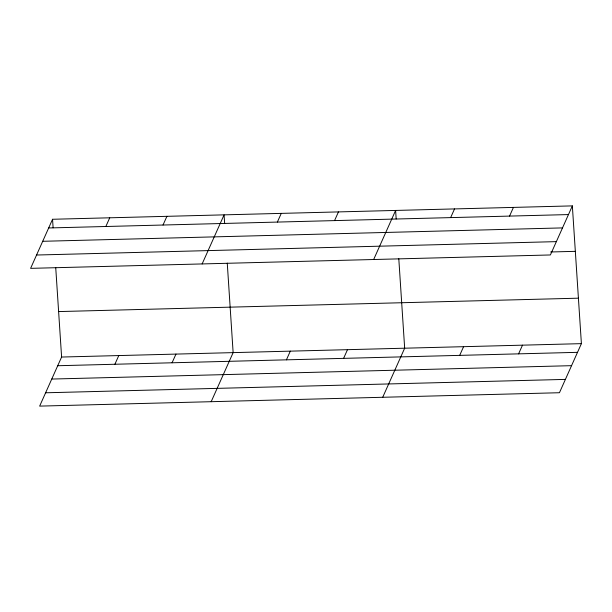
<?xml version="1.0" encoding="UTF-8"?>
<svg xmlns="http://www.w3.org/2000/svg" width="612" height="612" viewBox="0 0 612 612"><rect width="100%" height="100%" fill="white"/><g stroke="black" fill="none" stroke-linecap="round" stroke-linejoin="round"><path stroke-width="0.92" d="M52.556 219.272L30.6 268.354L550.395 254.959L572.35 205.884L52.556 219.272L53.114 227.802M105.845 226.494L109.732 217.803M55.723 267.543L61.605 357.041L39.65 406.116L559.444 392.728L581.4 343.646L572.35 205.884M163.022 225.025L166.908 216.327M114.895 364.255L118.782 355.564M202.136 263.933L224.084 214.858L224.65 223.38M172.071 362.786L175.958 354.088M277.374 222.072L281.268 213.381M211.178 401.702L233.134 352.619L227.259 263.129M334.557 220.603L338.444 211.913M286.424 359.841L290.31 351.143M373.664 259.519L395.62 210.436L396.178 218.958M343.6 358.364L347.494 349.674M450.639 217.612L454.532 208.922M382.714 397.28L404.67 348.197L398.794 258.708M509.551 216.097L513.437 207.399M459.688 355.373L463.582 346.683M518.601 353.858L522.487 345.16M48.669 227.97L568.464 214.575M42.702 241.296L562.505 227.901M36.559 255.028L556.362 241.633M550.632 251.983L575.341 251.341M58.614 311.577L578.417 298.182M61.605 357.041L581.4 343.646M57.712 365.731L577.514 352.336M51.752 379.058L571.547 365.67M45.609 392.789L565.404 379.394"/></g></svg>
